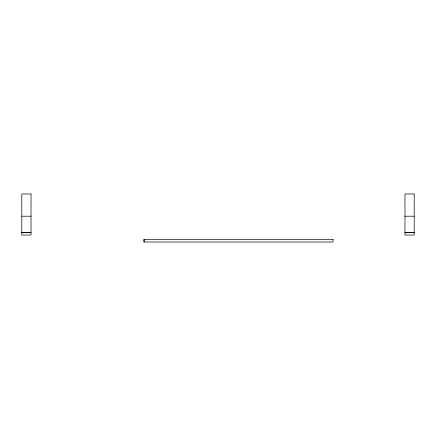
<?xml version="1.0" encoding="UTF-8"?>
<svg xmlns="http://www.w3.org/2000/svg" width="436" height="436" viewBox="0 0 436 436"><rect width="100%" height="100%" fill="white"/><g stroke="black" fill="none" stroke-linecap="round" stroke-linejoin="round"><path stroke-width="0.65" d="M21.8 232.475L31.027 232.399L21.8 232.399M404.973 232.475L414.2 232.399L404.973 232.399M21.8 216.207L31.027 216.207M404.973 216.207L414.2 216.207M333.006 239.369L333.039 242.013L144.016 242.013L144.016 239.369L333.039 239.369M144.044 239.369L144.044 242.013M31.027 193.987L21.8 193.987L21.8 235.042L31.027 235.042L31.027 193.987M414.2 193.987L404.973 193.987L404.973 235.042L414.2 235.042L414.2 193.987"/></g></svg>
